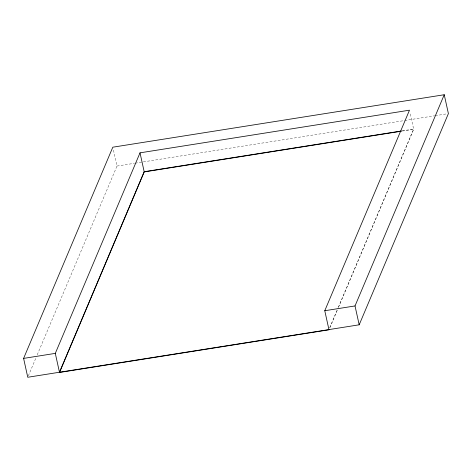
<?xml version="1.0" encoding="UTF-8"?>
<svg xmlns="http://www.w3.org/2000/svg" width="472" height="472" viewBox="0 0 472 472"><rect width="100%" height="100%" fill="white"/><g stroke="black" fill="none" stroke-linecap="round" stroke-linejoin="round"><path stroke-width="0.35" stroke-dasharray="2.36 1.77" d="M28.338 375.907L36.084 357.569M37.229 354.856L116.979 166.061L113.28 149.294M329.792 327.562L337.232 309.945M338.377 307.237L413.643 129.051L409.944 112.283M329.839 327.769L338.141 308.122M338.424 307.443L413.69 129.263L402.038 131.11M116.979 166.061L134.461 163.294M135.193 163.182L403.967 120.631M404.699 120.519L434.559 115.793M435.29 115.675L446.943 113.829M401.991 130.897L413.643 129.051"/><path stroke-width="0.71" d="M23.6 358.401L112.814 147.193L444.235 94.736L448.4 113.599L359.186 324.807L27.765 377.264L23.6 358.401L55.301 353.38L140.013 152.839L409.484 110.188L324.771 310.729L328.937 329.592M140.013 152.839L144.178 171.708L59.466 372.249L55.301 353.38M359.186 324.807L355.021 305.939L444.235 94.736M144.178 171.708L401.265 131.01M401.312 131.222L144.225 171.92L59.513 372.461L328.984 329.804M324.771 310.729L355.021 305.939"/></g></svg>
